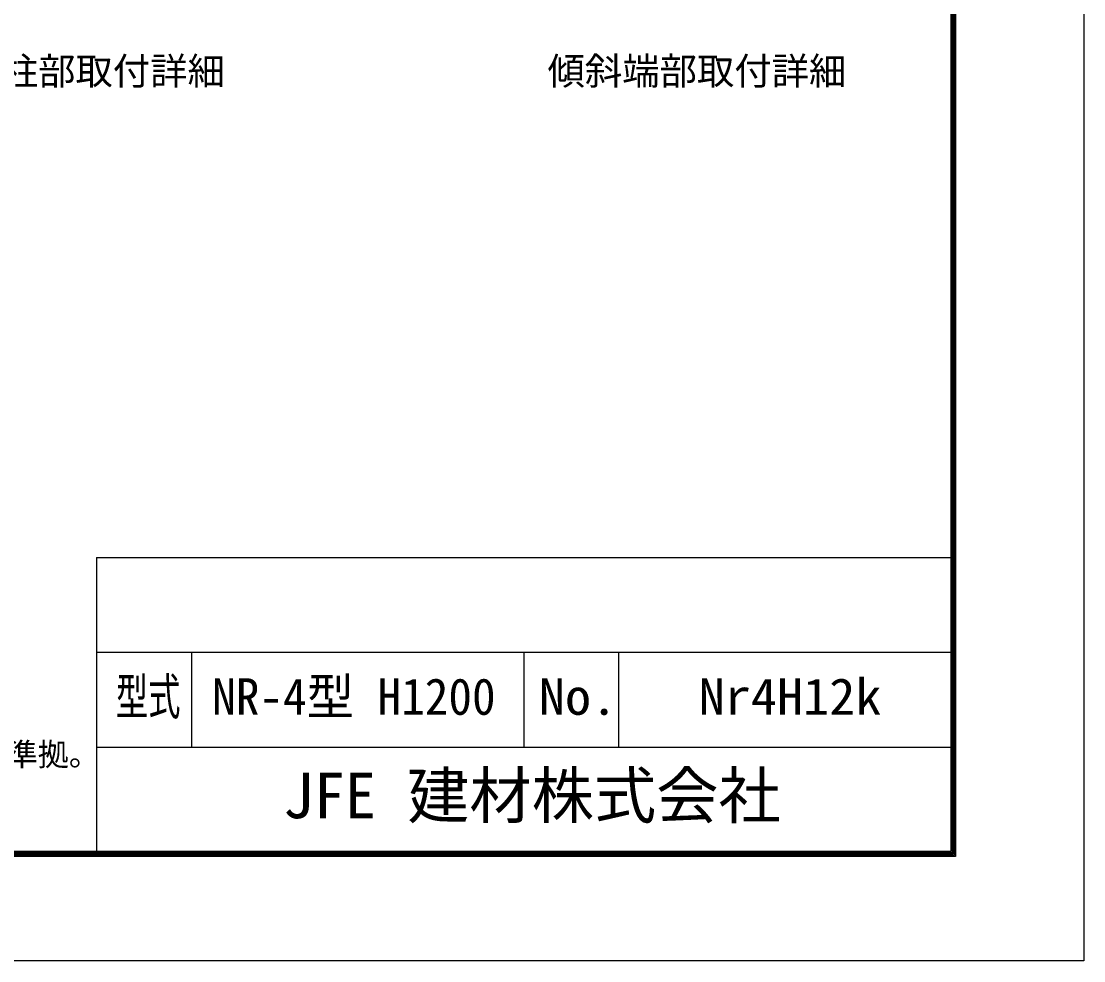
# Model space of a CAD drawing. Units: millimetres, scale not verified. Extents: x -4200 to 4200, y -2970 to 2970.
# Drawn here: x 1962 to 4200, y -2970 to -990 of the extents above; entities that cross this region are included whole.
import ezdxf
from ezdxf.enums import TextEntityAlignment as Align

# ---------------------------------------------------------------- set-up
doc = ezdxf.new("R2010")
doc.units = ezdxf.units.MM
doc.header["$LTSCALE"] = 10
doc.layers.add('0-0_D-TTL-TXT', color=7, linetype='Continuous', lineweight=25)
doc.layers.add('0-E_D-TTL', color=7, linetype='Continuous', lineweight=25)
doc.styles.add('ＭＳ ゴシック', font='')
doc.styles.get('ＭＳ ゴシック').set_extended_font_data('MS Gothic')

msp = doc.modelspace()

# ---------------------------------------------------------------- linework, layer by layer
at = {"layer": '0-E_D-TTL'}
for p, q in [((2120.32, -2119.77), (2120.32, -2739.77)), ((2120.32, -2119.77), (3920.32, -2119.77)), ((2120.32, -2319.77), (3920.32, -2319.77)), ((2320.32, -2319.77), (2320.32, -2519.77)), ((3020.32, -2319.77), (3020.32, -2519.77)), ((3220.32, -2319.77), (3220.32, -2519.77)), ((2120.32, -2519.77), (3920.32, -2519.77))]:
    msp.add_line(p, q, dxfattribs=at)
at = {"layer": '0-E_D-TTL', "color": 2}
msp.add_lwpolyline([(-4199.68, 2970.23), (4200.32, 2970.23), (4200.32, -2969.77), (-4199.68, -2969.77)], close=True, dxfattribs=at)
at = {"layer": '0-E_D-TTL'}
for points in [[(-3929.68, 2750.23), (3930.32, 2750.23), (3930.32, -2749.77), (-3929.68, -2749.77)], [(-3927.18, 2747.73), (3927.82, 2747.73), (3927.82, -2747.27), (-3927.18, -2747.27)], [(-3924.68, 2745.23), (3925.32, 2745.23), (3925.32, -2744.77), (-3924.68, -2744.77)], [(-3922.18, 2742.73), (3922.82, 2742.73), (3922.82, -2742.27), (-3922.18, -2742.27)], [(-3919.68, 2740.23), (3920.32, 2740.23), (3920.32, -2739.77), (-3919.68, -2739.77)]]:
    msp.add_lwpolyline(points, close=True, dxfattribs=at)

# ---------------------------------------------------------------- texts
at = {"layer": '0-0_D-TTL-TXT', "style": 'ＭＳ ゴシック'}
for s, height, p in [('隅柱部取付詳細', 57.7, (1839.67, -1141.28)), ('傾斜端部取付詳細', 57.7, (3070.45, -1141.13)), ('（設計条件）風荷重：昭和57年改正 建築基準法・同施行令に基づく風圧力に準拠。', 48.09, (-332.13, -2573.38)), ('JFE 建材株式会社', 96.21, (2512.7, -2698.28))]:
    msp.add_text(s, height=height, dxfattribs=at).set_placement(p, align=Align.BOTTOM_LEFT)
for s, height, width, p in [('型式', 76.97, 0.65, (2160.59, -2474.58)), ('NR-4型 H1200', 76.97, 0.95, (2363.92, -2474.58)), ('Nr4H12k', 76.98, 1.05, (3388.99, -2474.58)), ('No.', 76.98, 1.05, (3052.32, -2474.58))]:
    msp.add_text(s, height=height, dxfattribs=dict(at, width=width)).set_placement(p, align=Align.BOTTOM_LEFT)

doc.saveas('drawing.dxf')
